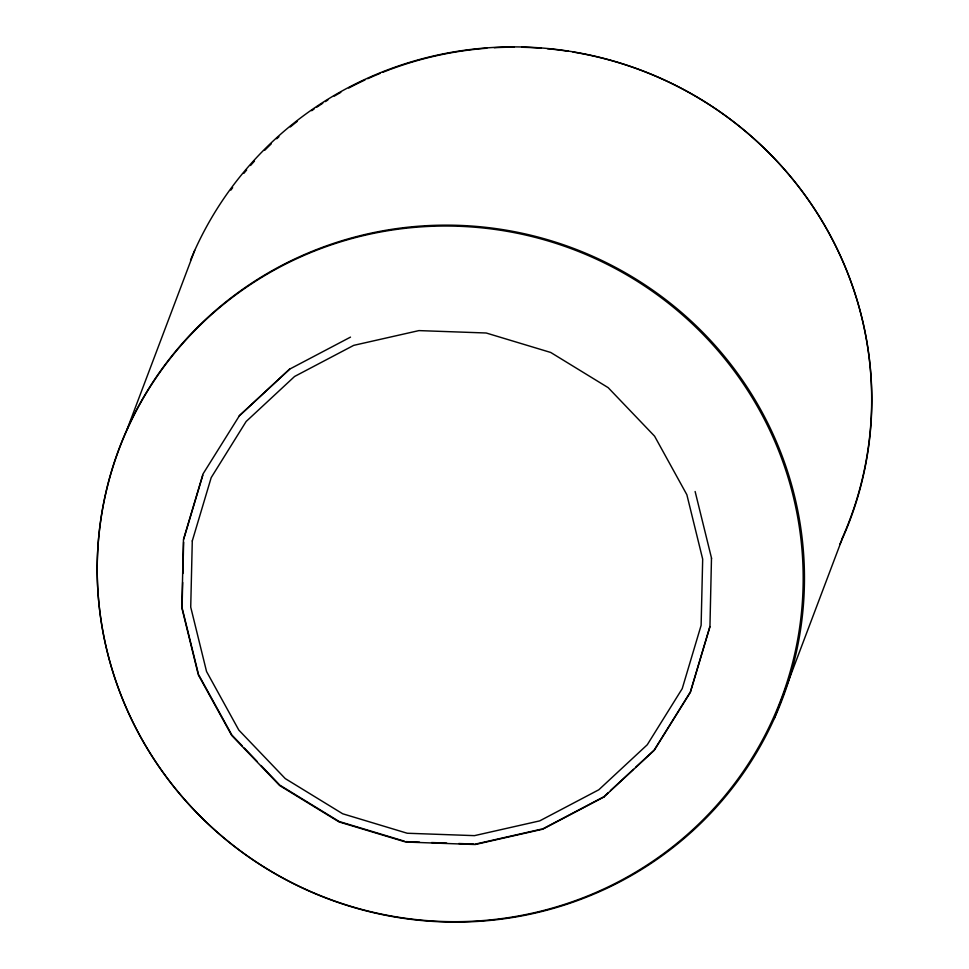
<?xml version="1.0" encoding="UTF-8"?>
<svg xmlns="http://www.w3.org/2000/svg" width="969" height="969" viewBox="0 0 969 969"><rect width="100%" height="100%" fill="white"/><g stroke="black" fill="none" stroke-linecap="round" stroke-linejoin="round"><path stroke-width="1.45" d="M182.669 582.43L182.075 607.733L198.148 673.031M182.887 573.503L183.625 542.252M711.488 558.108L709.938 626.786L690.388 692.29L654.22 750.357L603.748 797.124M183.686 539.285L202.812 475.234M709.877 626.555L690.328 692.023L654.184 750.067L635.603 767.303M127.339 428.71L194.696 250.45M774.304 718.55A354.484 347.617 20.7 0 0 412.818 226.71A354.484 347.617 20.7 0 0 165.336 775.624A354.484 347.617 20.7 0 0 774.304 718.55L841.661 540.29M239.186 415.883L289.658 369.128L239.379 415.774L203.018 473.95L183.468 539.467L181.857 607.951L198.342 674.896L231.688 735.41L279.678 785.568L339.053 821.93L405.745 842.037L475.234 844.52L542.761 829.198L603.917 797.027M608.278 792.654L603.905 796.712L542.931 828.786M610.47 790.619L633.423 769.325M350.512 337.115L289.489 369.213M475.391 844.108L541.453 829.125M405.902 841.625L419.504 842.109M431.58 842.545L446.685 843.078M458.773 843.514L473.877 844.06M404.485 841.201L339.198 821.518L279.835 785.156L261.061 765.522M242.274 745.9L231.845 734.999L198.5 674.485M244.358 748.08L256.882 761.162M695.124 491.501L711.561 558.301M230.864 190.106A353.794 346.938 20.7 0 1 232.657 187.659M243.8 173.403A353.794 346.938 20.7 0 1 246.647 169.999M250.523 165.505A353.794 346.938 20.7 0 1 254.484 161.072M264.791 150.219A353.794 346.938 20.7 0 1 271.211 143.909M276.698 138.773A353.794 346.938 20.7 0 1 278.927 136.762M290.3 126.963A353.794 346.938 20.7 0 1 297.313 121.331M311.667 110.708A353.794 346.938 20.7 0 1 314.101 109.025M316.56 107.341A353.794 346.938 20.7 0 1 322.786 103.235M325.305 101.624A353.794 346.938 20.7 0 1 327.849 100.025M334.281 96.125A353.794 346.938 20.7 0 1 340.809 92.37M348.755 88.034A353.794 346.938 20.7 0 1 364.986 79.979M367.723 78.719A353.794 346.938 20.7 0 1 380.151 73.365M382.925 72.251A353.794 346.938 20.7 0 1 389.889 69.562M391.294 69.041A353.794 346.938 20.7 0 1 486.789 48.22M494.299 47.723A353.794 346.938 20.7 0 1 514.006 47.178M521.613 47.251A353.794 346.938 20.7 0 1 541.392 48.208M547.461 48.729A353.794 346.938 20.7 0 1 568.476 51.309M572.933 52.023A353.794 346.938 20.7 0 1 841.589 539.612M190.518 260.116A354.484 347.617 20.7 0 1 658.254 77.205A354.484 347.617 20.7 0 1 839.784 544.384M192.286 540.92L190.723 607.115L206.542 671.505L238.81 730.069L285.249 778.591L342.687 813.778L407.234 833.243L474.471 835.641L539.685 820.888L598.818 789.771L647.268 744.761L682.224 688.632L701.12 625.32L702.682 559.125L686.864 494.735L654.596 436.183L608.169 387.648L550.719 352.462L486.184 332.997L418.947 330.599L353.733 345.352L294.588 376.469L246.138 421.491L211.194 477.608L192.286 540.92M165.251 775.479A353.83 346.963 20.7 0 0 773.092 718.501A353.83 346.963 20.7 0 0 412.285 227.582A353.83 346.963 20.7 0 0 165.251 775.479"/></g></svg>
